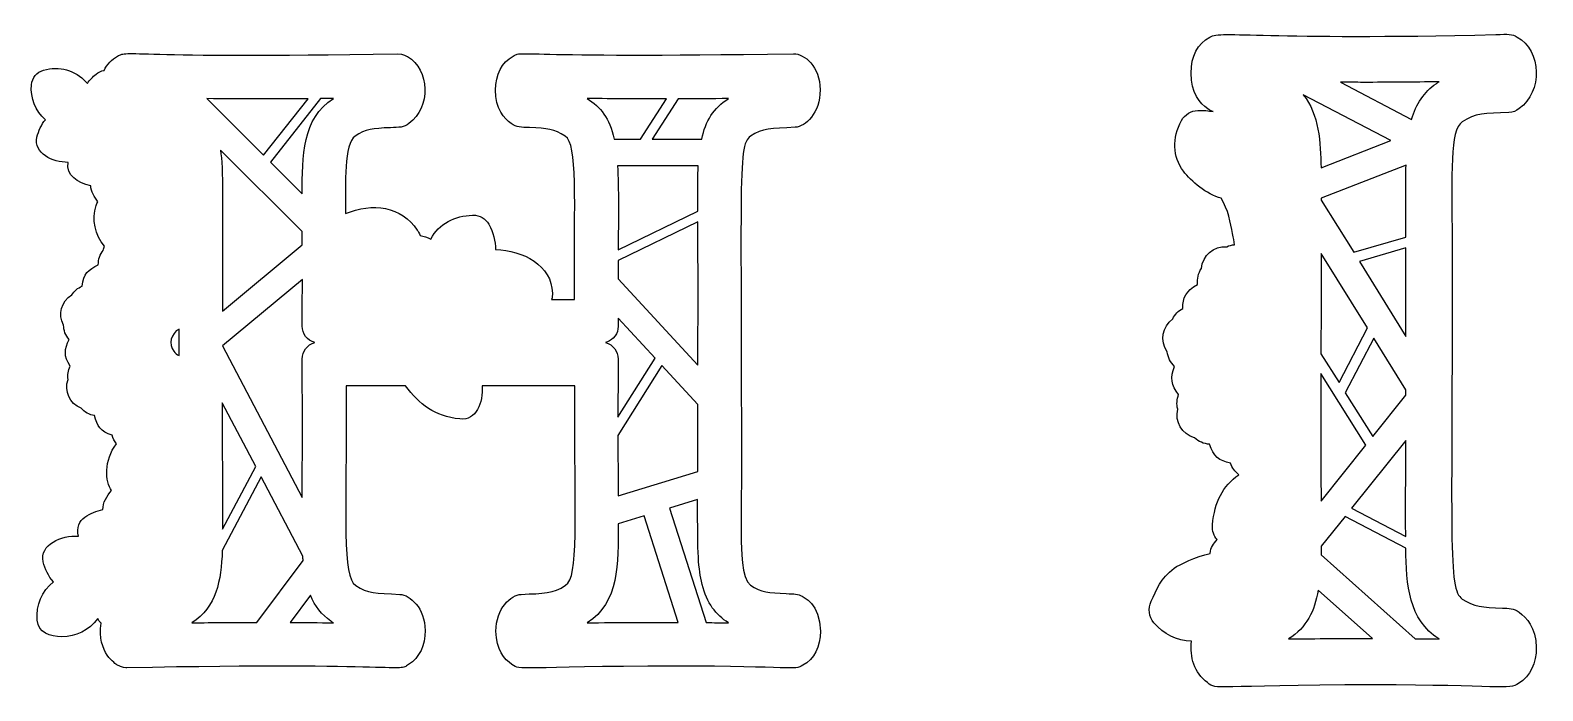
# Model space of a CAD drawing. Header units: millimetres. Extents: x -471 to 1551, y -2688 to 316.
# Drawn here: x 745.7 to 1014.3, y -278.2 to -160.9 of the extents above; entities that cross this region are included whole.
import ezdxf

# ---------------------------------------------------------------- set-up
doc = ezdxf.new("R2010")
doc.units = ezdxf.units.MM
doc.header["$MEASUREMENT"] = 0
doc.layers.add('Layer 1', color=7, linetype='Continuous')

msp = doc.modelspace()

# ---------------------------------------------------------------- linework, layer by layer
at = {"layer": 'Layer 1', "color": 250}
for points, knots in [([(1010.147, -264.2828), (1009.1887, -263.5457), (1008.304, -263.6194), (1007.1798, -263.5641), (1007.1798, -263.5641), (1003.586, -263.3982), (1002.0932, -263.3429), (1000.0475, -261.9423), (1000.0475, -261.9423), (997.4121, -260.1362), (998.352, -251.9166), (998.2414, -198.4155), (998.2414, -198.4155), (998.223, -186.1598), (997.7991, -178.7327), (1000.0475, -177.203), (1000.0475, -177.203), (1002.2775, -175.6734), (1004.102, -175.6734), (1008.3409, -175.5259), (1008.3409, -175.5259), (1009.0043, -175.5075), (1009.6678, -175.2495), (1010.1838, -174.844), (1010.1838, -174.844), (1014.3489, -171.8953), (1014.1461, -164.5419), (1009.7968, -162.1276), (1009.7968, -162.1276), (1008.8937, -161.5563), (1008.2672, -161.63), (1006.0003, -161.6853), (1006.0003, -161.6853), (965.1051, -162.7173), (957.2172, -160.9296), (955.2084, -162.1276), (955.2084, -162.1276), (953.0521, -163.307), (951.8726, -165.5739), (951.8726, -168.5226), (951.8726, -168.5226), (951.8726, -172.0611), (953.476, -173.9225), (954.8582, -174.8624), (954.8582, -174.8624), (955.19, -175.1204), (955.4848, -175.2679), (955.8165, -175.3784), (955.8165, -175.3784), (954.9687, -175.2126), (954.0473, -175.1388), (953.0705, -175.1757), (953.0705, -175.1757), (951.8726, -175.2126), (950.7668, -175.8945), (950.177, -176.945), (950.177, -176.945), (948.4815, -180.078), (948.5921, -183.3585), (950.5088, -185.957), (950.5088, -185.957), (951.9094, -187.8369), (954.637, -190.0484), (957.2171, -190.7672), (957.2171, -190.7672), (958.4704, -192.7944), (958.8942, -195.135), (959.2444, -197.0517), (959.2444, -197.0517), (959.4102, -197.9178), (959.5024, -198.3786), (959.5761, -199.0236), (959.5761, -199.0236), (959.097, -199.0605), (958.6362, -199.1711), (958.2124, -199.3738), (958.2124, -199.3738), (955.8718, -199.2263), (953.9367, -200.9034), (953.6971, -203.2256), (953.6971, -203.2256), (953.1442, -204.0549), (952.923, -205.0685), (953.0336, -206.0637), (953.0336, -206.0637), (950.9511, -207.2432), (950.3798, -208.4596), (950.3982, -210.3394), (950.3982, -210.3394), (949.6242, -210.7632), (948.9976, -211.4083), (948.629, -212.2008), (948.629, -212.2008), (946.7676, -213.583), (946.3253, -216.0894), (947.6338, -218.043), (947.6338, -218.043), (947.7444, -219.0382), (948.2051, -219.9412), (948.9422, -220.6415), (948.9422, -220.6415), (948.1866, -222.5766), (948.2788, -224.0325), (949.661, -225.6175), (949.661, -225.6175), (949.3477, -226.4469), (949.274, -227.3499), (949.4952, -228.1977), (949.4952, -228.1977), (948.9607, -230.483), (950.2508, -232.6577), (952.4808, -233.3027), (952.4808, -233.3027), (953.1996, -233.9847), (954.1395, -234.39), (955.1531, -234.4638), (955.1531, -234.4638), (955.8719, -236.5648), (956.8671, -237.4494), (958.8759, -237.7996), (958.8759, -237.7996), (959.1524, -238.6289), (959.6684, -239.3477), (960.3871, -239.8637), (960.3871, -239.8637), (957.42, -241.9831), (956.093, -244.5633), (955.6692, -248.7836), (955.6692, -248.7836), (955.5586, -249.9078), (955.964, -250.7555), (956.4801, -251.3638), (956.4801, -251.3638), (955.8351, -252.1747), (955.3559, -252.746), (955.2637, -253.8333), (955.2637, -253.8333), (952.7204, -254.4046), (949.827, -255.7869), (948.8687, -256.4872), (948.8687, -256.4872), (946.4544, -258.2379), (945.7172, -260.3574), (944.7773, -262.3478), (944.7773, -262.3478), (944.1875, -263.6194), (944.3718, -265.1123), (945.2749, -266.1811), (945.2749, -266.1811), (946.9704, -268.1715), (949.311, -269.4248), (951.9649, -269.4248), (951.9649, -269.4248), (951.6331, -272.2998), (952.4072, -275.009), (954.7846, -276.7966), (954.7846, -276.7966), (956.7013, -278.2341), (955.061, -277.2021), (984.3457, -277.2021), (984.3457, -277.2021), (1006.5718, -277.2021), (1008.4331, -278.1051), (1010.055, -276.9624), (1010.055, -276.9624), (1012.1375, -275.617), (1013.2617, -273.3503), (1013.2064, -270.5305), (1013.2064, -270.5305), (1013.0957, -267.0288), (1011.4923, -265.2043), (1010.147, -264.2828)], [0, 0, 0, 0, 0.02272727, 0.02272727, 0.02272727, 0.02272727, 0.04545455, 0.04545455, 0.04545455, 0.04545455, 0.06818182, 0.06818182, 0.06818182, 0.06818182, 0.09090909, 0.09090909, 0.09090909, 0.09090909, 0.11363636, 0.11363636, 0.11363636, 0.11363636, 0.13636364, 0.13636364, 0.13636364, 0.13636364, 0.15909091, 0.15909091, 0.15909091, 0.15909091, 0.18181818, 0.18181818, 0.18181818, 0.18181818, 0.20454545, 0.20454545, 0.20454545, 0.20454545, 0.22727273, 0.22727273, 0.22727273, 0.22727273, 0.25, 0.25, 0.25, 0.25, 0.27272727, 0.27272727, 0.27272727, 0.27272727, 0.29545455, 0.29545455, 0.29545455, 0.29545455, 0.31818182, 0.31818182, 0.31818182, 0.31818182, 0.34090909, 0.34090909, 0.34090909, 0.34090909, 0.36363636, 0.36363636, 0.36363636, 0.36363636, 0.38636364, 0.38636364, 0.38636364, 0.38636364, 0.40909091, 0.40909091, 0.40909091, 0.40909091, 0.43181818, 0.43181818, 0.43181818, 0.43181818, 0.45454545, 0.45454545, 0.45454545, 0.45454545, 0.47727273, 0.47727273, 0.47727273, 0.47727273, 0.5, 0.5, 0.5, 0.5, 0.52272727, 0.52272727, 0.52272727, 0.52272727, 0.54545455, 0.54545455, 0.54545455, 0.54545455, 0.56818182, 0.56818182, 0.56818182, 0.56818182, 0.59090909, 0.59090909, 0.59090909, 0.59090909, 0.61363636, 0.61363636, 0.61363636, 0.61363636, 0.63636364, 0.63636364, 0.63636364, 0.63636364, 0.65909091, 0.65909091, 0.65909091, 0.65909091, 0.68181818, 0.68181818, 0.68181818, 0.68181818, 0.70454545, 0.70454545, 0.70454545, 0.70454545, 0.72727273, 0.72727273, 0.72727273, 0.72727273, 0.75, 0.75, 0.75, 0.75, 0.77272727, 0.77272727, 0.77272727, 0.77272727, 0.79545455, 0.79545455, 0.79545455, 0.79545455, 0.81818182, 0.81818182, 0.81818182, 0.81818182, 0.84090909, 0.84090909, 0.84090909, 0.84090909, 0.86363636, 0.86363636, 0.86363636, 0.86363636, 0.88636364, 0.88636364, 0.88636364, 0.88636364, 0.90909091, 0.90909091, 0.90909091, 0.90909091, 0.93181818, 0.93181818, 0.93181818, 0.93181818, 0.95454545, 0.95454545, 0.95454545, 0.95454545, 1, 1, 1, 1]), ([(882.7909, -261.4621), (882.0168, -261.0198), (881.4087, -261.0566), (879.9528, -260.9829), (879.9528, -260.9829), (876.8197, -260.8171), (875.4928, -260.7802), (873.5946, -259.4901), (873.5946, -259.4901), (872.0096, -258.4028), (871.9543, -252.8186), (871.9543, -250.9204), (871.9543, -250.9204), (872.157, -188.5914), (871.1434, -181.4223), (873.5946, -179.7452), (873.5946, -179.7452), (875.7693, -178.2524), (877.2252, -178.4183), (881.5377, -178.1603), (881.5377, -178.1603), (883.3622, -178.0497), (885.9793, -175.6722), (885.9793, -171.5256), (885.9793, -171.5256), (885.9793, -167.3236), (883.1964, -165.0936), (881.2613, -165.0936), (881.2613, -165.0936), (830.414, -165.8677), (833.2706, -164.4117), (831.446, -165.5359), (831.446, -165.5359), (829.4188, -166.6417), (828.313, -168.7796), (828.313, -171.544), (828.313, -171.544), (828.313, -174.8798), (829.8242, -176.6306), (831.1143, -177.5152), (831.1143, -177.5152), (832.0358, -178.2155), (832.8467, -178.1418), (834.3764, -178.2155), (834.3764, -178.2155), (837.4725, -178.3814), (838.7442, -178.4367), (840.6793, -179.7267), (840.6793, -179.7267), (842.9646, -181.2564), (842.2459, -190.4344), (842.3196, -208.7534), (842.3196, -208.7534), (842.3196, -208.7534), (838.2834, -208.7533), (838.2834, -208.7533), (838.2834, -208.7533), (838.3755, -208.3663), (838.4308, -207.924), (838.4124, -207.6476), (838.4124, -207.6476), (838.3387, -202.7084), (833.1968, -199.9808), (828.3129, -199.8703), (828.3129, -199.8703), (828.3314, -198.3775), (827.9259, -196.8478), (827.115, -195.3919), (827.115, -195.3919), (826.5437, -194.3966), (825.4932, -193.7701), (824.3321, -193.7701), (824.3321, -193.7701), (824.3137, -193.7701), (824.2584, -193.7701), (824.24, -193.7701), (824.24, -193.7701), (821.0701, -193.8622), (818.3056, -195.226), (816.7944, -198.0273), (816.7944, -198.0273), (816.2046, -197.7325), (815.5596, -197.5113), (814.9145, -197.3823), (814.9145, -197.3823), (814.7671, -197.0137), (814.4722, -196.5346), (814.4169, -196.4424), (814.4169, -196.4424), (811.6524, -192.1483), (806.3632, -191.4848), (801.6821, -193.4937), (801.6821, -193.4937), (801.6452, -188.1123), (801.4056, -181.0905), (803.3776, -179.7267), (803.3776, -179.7267), (805.239, -178.4551), (806.5106, -178.3814), (809.6253, -178.234), (809.6253, -178.234), (811.2102, -178.1603), (812.0211, -178.234), (812.9241, -177.4968), (812.9241, -177.4968), (816.9049, -174.6771), (816.5548, -167.8213), (812.6845, -165.6097), (812.6845, -165.6097), (812.5924, -165.5729), (811.9104, -165.0568), (810.9337, -165.0937), (810.9337, -165.0937), (762.685, -165.9968), (763.1457, -164.3196), (761.1738, -165.536), (761.1738, -165.536), (760.1233, -166.1258), (759.2939, -166.9736), (758.7779, -168.0793), (758.7779, -168.0793), (758.2434, -168.153), (757.7458, -168.3742), (757.3404, -168.7243), (757.3404, -168.7243), (756.7506, -169.2035), (756.2346, -169.7748), (755.8107, -170.383), (755.8107, -170.383), (755.7186, -170.2724), (755.6264, -170.1619), (755.5343, -170.0697), (755.5343, -170.0697), (753.6729, -168.0609), (750.7979, -167.1763), (747.9965, -168.0056), (747.9965, -168.0056), (746.8171, -168.3558), (745.9877, -169.3694), (745.8771, -170.6042), (745.8771, -170.6042), (745.656, -172.9632), (746.5774, -175.2669), (748.3467, -176.815), (748.3467, -176.815), (747.6279, -177.6996), (747.1119, -178.7501), (746.8539, -179.9112), (746.8539, -179.9112), (746.2089, -182.7862), (749.6184, -184.408), (752.3828, -184.3896), (752.3828, -184.3896), (751.9773, -186.6933), (754.1152, -188.0755), (756.4004, -188.5547), (756.4004, -188.5547), (756.4189, -189.5499), (757.0639, -190.6188), (757.6905, -191.3929), (757.6905, -191.3929), (757.5615, -191.5956), (757.4509, -191.8167), (757.3772, -192.0563), (757.3772, -192.0563), (756.5663, -194.5628), (757.1376, -197.2719), (758.8516, -199.2623), (758.8516, -199.2623), (758.7595, -199.5019), (758.6858, -199.7599), (758.6305, -200.0179), (758.6305, -200.0179), (758.0591, -200.7367), (757.7274, -201.6397), (757.7458, -202.6165), (757.7458, -202.6165), (756.0134, -203.3906), (755.0735, -204.2199), (754.8893, -206.3577), (754.8893, -206.3577), (754.1152, -206.6895), (753.4702, -207.2423), (753.0463, -207.9426), (753.0463, -207.9426), (751.1849, -209.0669), (750.5215, -211.3706), (751.5719, -213.3057), (751.5719, -213.3057), (751.5904, -214.2087), (751.9037, -215.1117), (752.5672, -215.8674), (752.5672, -215.8674), (751.7562, -217.5261), (751.5167, -218.7977), (752.7699, -220.5669), (752.7699, -220.5669), (752.3829, -221.341), (752.2539, -222.1703), (752.3644, -222.9812), (752.3644, -222.9812), (751.6641, -225.0084), (752.6224, -227.2384), (754.6866, -228.0493), (754.6866, -228.0493), (755.2947, -228.7496), (756.1241, -229.2288), (757.0824, -229.3762), (757.0824, -229.3762), (757.5063, -231.1455), (758.1329, -232.2697), (760.2339, -232.841), (760.2339, -232.841), (760.3629, -233.4308), (760.6209, -233.9468), (760.9711, -234.4076), (760.9711, -234.4076), (758.7042, -237.2826), (758.9622, -241.1528), (760.0865, -242.6825), (760.0865, -242.6825), (759.294, -243.5856), (758.4831, -244.8756), (758.5752, -246.0735), (758.5752, -246.0735), (757.4326, -246.2762), (756.3268, -246.7185), (755.35, -247.4004), (755.35, -247.4004), (754.3733, -248.0824), (753.8204, -249.2803), (754.2074, -250.7731), (754.2074, -250.7731), (751.2034, -250.6072), (747.2779, -252.2659), (747.9598, -255.3252), (747.9598, -255.3252), (748.2731, -256.6706), (748.8812, -257.8869), (749.7658, -258.8821), (749.7658, -258.8821), (747.7754, -260.5039), (746.6328, -263.0656), (746.8908, -265.7195), (746.8908, -265.7195), (747.0935, -267.8942), (749.1024, -268.6498), (751.2955, -268.6498), (751.2955, -268.6498), (753.7097, -268.6498), (756.0872, -267.5072), (757.6353, -265.4246), (757.6353, -265.4246), (757.8196, -265.7195), (758.0039, -265.9959), (758.2251, -266.254), (758.2251, -266.254), (757.451, -271.5248), (761.0264, -273.5705), (761.0448, -273.6074), (761.0448, -273.6074), (761.8925, -274.2155), (762.814, -274.1603), (762.8325, -274.1603), (762.8325, -274.1603), (813.0716, -273.2204), (810.8785, -275.0081), (812.8504, -273.589), (812.8504, -273.589), (814.804, -272.3358), (815.8545, -270.1795), (815.8176, -267.5441), (815.8176, -267.5441), (815.7255, -263.5265), (813.1638, -261.2228), (811.3208, -261.1121), (811.3208, -261.1121), (806.953, -260.8541), (805.6261, -261.0015), (803.4698, -259.5272), (803.4698, -259.5272), (801.0186, -257.8317), (801.8848, -248.4141), (801.7742, -224.087), (801.7742, -224.087), (801.7742, -224.087), (812.3345, -224.0868), (812.3345, -224.0868), (812.3345, -224.0868), (814.8409, -227.3857), (817.4395, -229.5052), (821.9917, -229.9659), (821.9917, -229.9659), (824.922, -230.2792), (826.1199, -227.0724), (825.9356, -224.0868), (825.9356, -224.0868), (825.9356, -224.0868), (842.4116, -224.0868), (842.4116, -224.0868), (842.4116, -224.0868), (842.3195, -248.8562), (843.1304, -257.9236), (840.7714, -259.5085), (840.7714, -259.5085), (838.5414, -261.0198), (836.9196, -260.9276), (832.8651, -261.1119), (832.8651, -261.1119), (831.0406, -261.2041), (828.3867, -263.5815), (828.3867, -267.6729), (828.3867, -267.6729), (828.3867, -270.9534), (829.9163, -272.6858), (831.2249, -273.5519), (831.2249, -273.5519), (832.8098, -274.7867), (832.1463, -273.8652), (860.3252, -273.8652), (860.3252, -273.8652), (881.1875, -273.8652), (881.3903, -274.6577), (882.9015, -273.7178), (882.9015, -273.7178), (884.9288, -272.612), (886.0346, -270.4558), (886.0346, -267.636), (886.0346, -267.636), (885.9976, -262.7706), (882.8462, -261.5358), (882.7909, -261.4621)], [0, 0, 0, 0, 0.01190476, 0.01190476, 0.01190476, 0.01190476, 0.02380952, 0.02380952, 0.02380952, 0.02380952, 0.03571429, 0.03571429, 0.03571429, 0.03571429, 0.04761905, 0.04761905, 0.04761905, 0.04761905, 0.05952381, 0.05952381, 0.05952381, 0.05952381, 0.07142857, 0.07142857, 0.07142857, 0.07142857, 0.08333333, 0.08333333, 0.08333333, 0.08333333, 0.0952381, 0.0952381, 0.0952381, 0.0952381, 0.10714286, 0.10714286, 0.10714286, 0.10714286, 0.11904762, 0.11904762, 0.11904762, 0.11904762, 0.13095238, 0.13095238, 0.13095238, 0.13095238, 0.14285714, 0.14285714, 0.14285714, 0.14285714, 0.1547619, 0.1547619, 0.1547619, 0.1547619, 0.16666667, 0.16666667, 0.16666667, 0.16666667, 0.17857143, 0.17857143, 0.17857143, 0.17857143, 0.19047619, 0.19047619, 0.19047619, 0.19047619, 0.20238095, 0.20238095, 0.20238095, 0.20238095, 0.21428571, 0.21428571, 0.21428571, 0.21428571, 0.22619048, 0.22619048, 0.22619048, 0.22619048, 0.23809524, 0.23809524, 0.23809524, 0.23809524, 0.25, 0.25, 0.25, 0.25, 0.26190476, 0.26190476, 0.26190476, 0.26190476, 0.27380952, 0.27380952, 0.27380952, 0.27380952, 0.28571429, 0.28571429, 0.28571429, 0.28571429, 0.29761905, 0.29761905, 0.29761905, 0.29761905, 0.30952381, 0.30952381, 0.30952381, 0.30952381, 0.32142857, 0.32142857, 0.32142857, 0.32142857, 0.33333333, 0.33333333, 0.33333333, 0.33333333, 0.3452381, 0.3452381, 0.3452381, 0.3452381, 0.35714286, 0.35714286, 0.35714286, 0.35714286, 0.36904762, 0.36904762, 0.36904762, 0.36904762, 0.38095238, 0.38095238, 0.38095238, 0.38095238, 0.39285714, 0.39285714, 0.39285714, 0.39285714, 0.4047619, 0.4047619, 0.4047619, 0.4047619, 0.41666667, 0.41666667, 0.41666667, 0.41666667, 0.42857143, 0.42857143, 0.42857143, 0.42857143, 0.44047619, 0.44047619, 0.44047619, 0.44047619, 0.45238095, 0.45238095, 0.45238095, 0.45238095, 0.46428571, 0.46428571, 0.46428571, 0.46428571, 0.47619048, 0.47619048, 0.47619048, 0.47619048, 0.48809524, 0.48809524, 0.48809524, 0.48809524, 0.5, 0.5, 0.5, 0.5, 0.51190476, 0.51190476, 0.51190476, 0.51190476, 0.52380952, 0.52380952, 0.52380952, 0.52380952, 0.53571429, 0.53571429, 0.53571429, 0.53571429, 0.54761905, 0.54761905, 0.54761905, 0.54761905, 0.55952381, 0.55952381, 0.55952381, 0.55952381, 0.57142857, 0.57142857, 0.57142857, 0.57142857, 0.58333333, 0.58333333, 0.58333333, 0.58333333, 0.5952381, 0.5952381, 0.5952381, 0.5952381, 0.60714286, 0.60714286, 0.60714286, 0.60714286, 0.61904762, 0.61904762, 0.61904762, 0.61904762, 0.63095238, 0.63095238, 0.63095238, 0.63095238, 0.64285714, 0.64285714, 0.64285714, 0.64285714, 0.6547619, 0.6547619, 0.6547619, 0.6547619, 0.66666667, 0.66666667, 0.66666667, 0.66666667, 0.67857143, 0.67857143, 0.67857143, 0.67857143, 0.69047619, 0.69047619, 0.69047619, 0.69047619, 0.70238095, 0.70238095, 0.70238095, 0.70238095, 0.71428571, 0.71428571, 0.71428571, 0.71428571, 0.72619048, 0.72619048, 0.72619048, 0.72619048, 0.73809524, 0.73809524, 0.73809524, 0.73809524, 0.75, 0.75, 0.75, 0.75, 0.76190476, 0.76190476, 0.76190476, 0.76190476, 0.77380952, 0.77380952, 0.77380952, 0.77380952, 0.78571429, 0.78571429, 0.78571429, 0.78571429, 0.79761905, 0.79761905, 0.79761905, 0.79761905, 0.80952381, 0.80952381, 0.80952381, 0.80952381, 0.82142857, 0.82142857, 0.82142857, 0.82142857, 0.83333333, 0.83333333, 0.83333333, 0.83333333, 0.8452381, 0.8452381, 0.8452381, 0.8452381, 0.85714286, 0.85714286, 0.85714286, 0.85714286, 0.86904762, 0.86904762, 0.86904762, 0.86904762, 0.88095238, 0.88095238, 0.88095238, 0.88095238, 0.89285714, 0.89285714, 0.89285714, 0.89285714, 0.9047619, 0.9047619, 0.9047619, 0.9047619, 0.91666667, 0.91666667, 0.91666667, 0.91666667, 0.92857143, 0.92857143, 0.92857143, 0.92857143, 0.94047619, 0.94047619, 0.94047619, 0.94047619, 0.95238095, 0.95238095, 0.95238095, 0.95238095, 0.96428571, 0.96428571, 0.96428571, 0.96428571, 0.97619048, 0.97619048, 0.97619048, 0.97619048, 1, 1, 1, 1]), ([(982.5026, -170.1813), (986.9257, -170.1813), (991.3672, -170.1445), (995.9193, -170.0892), (995.9193, -170.0892), (995.7535, -170.1998), (995.5876, -170.3103), (995.4033, -170.4209), (995.4033, -170.4209), (993.3023, -171.8585), (991.8464, -173.9962), (991.0539, -176.7607), (991.0539, -176.7607), (991.0539, -176.7607), (978.4481, -170.1629), (978.4481, -170.1629), (978.4481, -170.1629), (979.7934, -170.1629), (981.1572, -170.1813), (982.5026, -170.1813)], [0, 0, 0, 0, 0.16666667, 0.16666667, 0.16666667, 0.16666667, 0.33333333, 0.33333333, 0.33333333, 0.33333333, 0.5, 0.5, 0.5, 0.5, 0.66666667, 0.66666667, 0.66666667, 0.66666667, 1, 1, 1, 1]), ([(795.0106, -173.0921), (795.0106, -173.0921), (787.0859, -183.1178), (787.0859, -183.1178), (787.0859, -183.1178), (787.0859, -183.1178), (777.0417, -173.0736), (777.0417, -173.0736), (777.0417, -173.0736), (783.3078, -173.1473), (789.0763, -173.1473), (795.0106, -173.0921)], [0, 0, 0, 0, 0.25, 0.25, 0.25, 0.25, 0.5, 0.5, 0.5, 0.5, 1, 1, 1, 1]), ([(793.9602, -189.992), (793.9602, -189.992), (788.3207, -184.3525), (788.3207, -184.3525), (788.3207, -184.3525), (788.3207, -184.3525), (797.2406, -173.0552), (797.2406, -173.0552), (797.2406, -173.0552), (797.9962, -173.0552), (798.7518, -173.0367), (799.5074, -173.0367), (799.5074, -173.0367), (793.9602, -176.6121), (793.9786, -183.3021), (793.9602, -189.992)], [0, 0, 0, 0, 0.2, 0.2, 0.2, 0.2, 0.4, 0.4, 0.4, 0.4, 0.6, 0.6, 0.6, 0.6, 1, 1, 1, 1]), ([(858.6665, -173.1289), (858.6665, -173.1289), (854.0591, -180.2427), (854.0591, -180.2427), (854.0591, -180.2427), (854.0591, -180.2427), (849.378, -180.2427), (849.378, -180.2427), (849.378, -180.2427), (848.5487, -176.5016), (846.9821, -174.548), (844.5863, -173.0368), (844.5863, -173.0368), (849.3412, -173.1105), (854.0039, -173.1289), (858.6665, -173.1289)], [0, 0, 0, 0, 0.2, 0.2, 0.2, 0.2, 0.4, 0.4, 0.4, 0.4, 0.6, 0.6, 0.6, 0.6, 1, 1, 1, 1]), ([(864.9326, -180.2427), (864.9326, -180.2427), (856.1233, -180.2427), (856.1233, -180.2427), (856.1233, -180.2427), (856.1233, -180.2427), (860.7307, -173.1289), (860.7307, -173.1289), (860.7307, -173.1289), (863.6794, -173.1105), (866.665, -173.0921), (869.7059, -173.0552), (869.7059, -173.0552), (867.0336, -174.7507), (865.633, -177.0729), (864.9326, -180.2427)], [0, 0, 0, 0, 0.2, 0.2, 0.2, 0.2, 0.4, 0.4, 0.4, 0.4, 0.6, 0.6, 0.6, 0.6, 1, 1, 1, 1]), ([(987.3864, -180.5204), (987.3864, -180.5204), (974.9649, -185.3673), (974.9649, -185.3673), (974.9649, -185.3673), (974.8727, -180.9074), (974.6147, -175.8392), (971.795, -172.3745), (971.795, -172.3745), (971.795, -172.3745), (987.3864, -180.5204), (987.3864, -180.5204)], [0, 0, 0, 0, 0.25, 0.25, 0.25, 0.25, 0.5, 0.5, 0.5, 0.5, 1, 1, 1, 1]), ([(779.7877, -210.799), (779.8431, -190.9135), (779.9536, -185.6795), (779.456, -182.1963), (779.456, -182.1963), (779.456, -182.1963), (793.9601, -196.7004), (793.9601, -196.7004), (793.9601, -196.7004), (793.9601, -197.4376), (793.9601, -198.23), (793.9785, -199.0594), (793.9785, -199.0594), (793.9785, -199.0594), (779.7877, -210.799), (779.7877, -210.799)], [0, 0, 0, 0, 0.2, 0.2, 0.2, 0.2, 0.4, 0.4, 0.4, 0.4, 0.6, 0.6, 0.6, 0.6, 1, 1, 1, 1]), ([(864.2507, -193.0329), (864.2507, -193.0329), (850.0968, -199.9072), (850.0968, -199.9072), (850.0968, -199.9072), (850.1336, -194.5995), (850.2258, -188.9047), (849.9678, -184.9792), (849.9678, -184.9792), (849.9678, -184.9792), (864.3244, -184.9792), (864.3244, -184.9792), (864.3244, -184.9792), (864.2139, -186.988), (864.2323, -187.9647), (864.2507, -193.0329)], [0, 0, 0, 0, 0.2, 0.2, 0.2, 0.2, 0.4, 0.4, 0.4, 0.4, 0.6, 0.6, 0.6, 0.6, 1, 1, 1, 1]), ([(990.0219, -197.6598), (990.0219, -197.6598), (980.7702, -200.3506), (980.7702, -200.3506), (980.7702, -200.3506), (980.7702, -200.3506), (975.0017, -191.0805), (975.0017, -191.0805), (975.0017, -191.0805), (975.0017, -190.9699), (975.0017, -190.8593), (975.0017, -190.7487), (975.0017, -190.7487), (975.0017, -190.7487), (990.0587, -184.8881), (990.0587, -184.8881), (990.0587, -184.8881), (990.0034, -187.5789), (990.0219, -191.5228), (990.0219, -197.6598)], [0, 0, 0, 0, 0.16666667, 0.16666667, 0.16666667, 0.16666667, 0.33333333, 0.33333333, 0.33333333, 0.33333333, 0.5, 0.5, 0.5, 0.5, 0.66666667, 0.66666667, 0.66666667, 0.66666667, 1, 1, 1, 1]), ([(864.2691, -220.4193), (864.2691, -220.4193), (850.0783, -205.1043), (850.0783, -205.1043), (850.0783, -205.1043), (850.0783, -203.9801), (850.0968, -202.8928), (850.0968, -201.8423), (850.0968, -201.8423), (850.0968, -201.8423), (864.2692, -194.9496), (864.2692, -194.9496), (864.2692, -194.9496), (864.2876, -203.7958), (864.2876, -212.2181), (864.2691, -220.4193)], [0, 0, 0, 0, 0.2, 0.2, 0.2, 0.2, 0.4, 0.4, 0.4, 0.4, 0.6, 0.6, 0.6, 0.6, 1, 1, 1, 1]), ([(983.2029, -213.7858), (983.2029, -213.7858), (978.1532, -223.5166), (978.1532, -223.5166), (978.1532, -223.5166), (978.1532, -223.5166), (974.9464, -218.4116), (974.9464, -218.4116), (974.9464, -218.4116), (974.9649, -211.4821), (974.9649, -206.5614), (974.9832, -200.5717), (974.9832, -200.5717), (974.9832, -200.5717), (983.2029, -213.7858), (983.2029, -213.7858)], [0, 0, 0, 0, 0.2, 0.2, 0.2, 0.2, 0.4, 0.4, 0.4, 0.4, 0.6, 0.6, 0.6, 0.6, 1, 1, 1, 1]), ([(990.0402, -215.2969), (990.0402, -215.2969), (981.7654, -201.9908), (981.7654, -201.9908), (981.7654, -201.9908), (981.7654, -201.9908), (990.0218, -199.5949), (990.0218, -199.5949), (990.0218, -199.5949), (990.0402, -203.8706), (990.0402, -208.9572), (990.0402, -215.2969)], [0, 0, 0, 0, 0.25, 0.25, 0.25, 0.25, 0.5, 0.5, 0.5, 0.5, 1, 1, 1, 1]), ([(796.227, -216.4017), (794.8448, -216.7518), (793.9418, -217.9866), (793.9602, -219.332), (793.9602, -219.332), (794.0338, -229.5052), (793.997, -235.9371), (793.9602, -243.9356), (793.9602, -243.9356), (793.9602, -243.9356), (779.7877, -216.9731), (779.7877, -216.9731), (779.7877, -216.9731), (779.7877, -216.9731), (779.7877, -216.9546), (779.7877, -216.9546), (779.7877, -216.9546), (779.7877, -216.9546), (793.997, -205.1965), (793.997, -205.1965), (793.997, -205.1965), (793.997, -207.9794), (793.9785, -210.7254), (793.9602, -213.4899), (793.9602, -213.4899), (793.9602, -214.8167), (794.8448, -216.0515), (796.227, -216.4017)], [0, 0, 0, 0, 0.125, 0.125, 0.125, 0.125, 0.25, 0.25, 0.25, 0.25, 0.375, 0.375, 0.375, 0.375, 0.5, 0.5, 0.5, 0.5, 0.625, 0.625, 0.625, 0.625, 0.75, 0.75, 0.75, 0.75, 1, 1, 1, 1]), ([(847.8299, -216.4017), (848.3644, -216.2727), (848.8435, -215.9962), (849.2305, -215.6092), (849.2305, -215.6092), (850.2626, -214.5771), (850.0967, -213.4714), (850.0967, -212.0707), (850.0967, -212.0707), (850.0967, -212.0707), (856.6577, -219.1477), (856.6577, -219.1477), (856.6577, -219.1477), (856.6577, -219.1477), (850.0599, -229.6526), (850.0599, -229.6526), (850.0599, -229.6526), (850.0599, -226.5933), (850.0783, -223.1654), (850.0967, -219.332), (850.0967, -219.332), (850.0968, -217.9866), (849.2122, -216.7518), (847.8299, -216.4017)], [0, 0, 0, 0, 0.14285714, 0.14285714, 0.14285714, 0.14285714, 0.28571429, 0.28571429, 0.28571429, 0.28571429, 0.42857143, 0.42857143, 0.42857143, 0.42857143, 0.57142857, 0.57142857, 0.57142857, 0.57142857, 0.71428571, 0.71428571, 0.71428571, 0.71428571, 1, 1, 1, 1]), ([(772.0842, -218.7053), (771.7341, -218.521), (771.4208, -218.263), (771.1628, -217.9497), (771.1628, -217.9497), (770.1675, -216.6781), (770.6467, -214.7614), (772.0842, -214.0058), (772.0842, -214.0058), (772.0842, -214.0058), (772.0842, -218.7053), (772.0842, -218.7053)], [0, 0, 0, 0, 0.25, 0.25, 0.25, 0.25, 0.5, 0.5, 0.5, 0.5, 1, 1, 1, 1]), ([(984.1428, -233.1), (984.1428, -233.1), (979.2774, -225.3227), (979.2774, -225.3227), (979.2774, -225.3227), (979.2774, -225.3227), (984.3271, -215.5919), (984.3271, -215.5919), (984.3271, -215.5919), (984.3271, -215.5919), (990.0403, -224.7882), (990.0403, -224.7882), (990.0403, -224.7882), (990.0403, -224.7882), (990.0403, -225.7465), (990.0403, -225.7465), (990.0403, -225.7465), (990.0403, -225.7465), (984.1428, -233.1), (984.1428, -233.1)], [0, 0, 0, 0, 0.16666667, 0.16666667, 0.16666667, 0.16666667, 0.33333333, 0.33333333, 0.33333333, 0.33333333, 0.5, 0.5, 0.5, 0.5, 0.66666667, 0.66666667, 0.66666667, 0.66666667, 1, 1, 1, 1]), ([(857.8741, -220.4746), (857.8741, -220.4746), (864.2691, -227.3672), (864.2691, -227.3672), (864.2691, -227.3672), (864.2691, -230.7399), (864.2507, -233.707), (864.2507, -236.3241), (864.2507, -236.3241), (864.2507, -236.3241), (864.2322, -239.2912), (864.2322, -239.2912), (864.2322, -239.2912), (864.2322, -239.2912), (850.0967, -243.6407), (850.0967, -243.6407), (850.0967, -243.6407), (850.0782, -240.5445), (850.0599, -237.1903), (850.0599, -232.9146), (850.0599, -232.9146), (850.0599, -232.9146), (857.8741, -220.4746), (857.8741, -220.4746)], [0, 0, 0, 0, 0.14285714, 0.14285714, 0.14285714, 0.14285714, 0.28571429, 0.28571429, 0.28571429, 0.28571429, 0.42857143, 0.42857143, 0.42857143, 0.42857143, 0.57142857, 0.57142857, 0.57142857, 0.57142857, 0.71428571, 0.71428571, 0.71428571, 0.71428571, 1, 1, 1, 1]), ([(974.9465, -221.8764), (974.9465, -221.8764), (982.9265, -234.6297), (982.9265, -234.6297), (982.9265, -234.6297), (982.9265, -234.6297), (974.9649, -244.5632), (974.9649, -244.5632), (974.9649, -244.5632), (974.928, -235.8275), (974.928, -228.3267), (974.9465, -221.8764)], [0, 0, 0, 0, 0.25, 0.25, 0.25, 0.25, 0.5, 0.5, 0.5, 0.5, 1, 1, 1, 1]), ([(779.8062, -249.5565), (779.7877, -241.724), (779.7694, -234.3337), (779.7694, -227.1277), (779.7694, -227.1277), (779.7694, -227.1277), (785.7037, -238.4066), (785.7037, -238.4066), (785.7037, -238.4066), (785.7037, -238.4066), (779.8062, -249.5565), (779.8062, -249.5565)], [0, 0, 0, 0, 0.25, 0.25, 0.25, 0.25, 0.5, 0.5, 0.5, 0.5, 1, 1, 1, 1]), ([(990.0219, -233.8187), (990.0034, -241.1905), (989.9665, -246.9037), (990.0034, -250.8108), (990.0034, -250.8108), (990.0034, -250.8108), (980.4016, -245.8164), (980.4016, -245.8164), (980.4016, -245.8164), (980.4016, -245.8164), (990.0219, -233.8187), (990.0219, -233.8187)], [0, 0, 0, 0, 0.25, 0.25, 0.25, 0.25, 0.5, 0.5, 0.5, 0.5, 1, 1, 1, 1]), ([(785.9249, -266.0879), (782.1099, -266.0879), (778.2766, -266.1247), (774.3511, -266.18), (774.3511, -266.18), (778.7742, -263.3419), (779.5483, -258.7345), (779.7694, -253.353), (779.7694, -253.353), (779.7694, -253.353), (786.6806, -240.268), (786.6806, -240.268), (786.6806, -240.268), (786.6806, -240.268), (794.0708, -254.3298), (794.0708, -254.3298), (794.0708, -254.3298), (794.0893, -254.6063), (794.1077, -254.8643), (794.1261, -255.1223), (794.1261, -255.1223), (794.1261, -255.1223), (785.9249, -266.0879), (785.9249, -266.0879)], [0, 0, 0, 0, 0.14285714, 0.14285714, 0.14285714, 0.14285714, 0.28571429, 0.28571429, 0.28571429, 0.28571429, 0.42857143, 0.42857143, 0.42857143, 0.42857143, 0.57142857, 0.57142857, 0.57142857, 0.57142857, 0.71428571, 0.71428571, 0.71428571, 0.71428571, 1, 1, 1, 1]), ([(865.7251, -266.1247), (865.7251, -266.1247), (859.2195, -245.7784), (859.2195, -245.7784), (859.2195, -245.7784), (859.2195, -245.7784), (864.2139, -244.2488), (864.2139, -244.2488), (864.2139, -244.2488), (864.1954, -254.4773), (864.3245, -256.3571), (865.0248, -259.3427), (865.0248, -259.3427), (865.8173, -262.7153), (867.4575, -264.7426), (869.7059, -266.18), (869.7059, -266.18), (868.379, -266.1617), (867.052, -266.1432), (865.7251, -266.1247)], [0, 0, 0, 0, 0.16666667, 0.16666667, 0.16666667, 0.16666667, 0.33333333, 0.33333333, 0.33333333, 0.33333333, 0.5, 0.5, 0.5, 0.5, 0.66666667, 0.66666667, 0.66666667, 0.66666667, 1, 1, 1, 1]), ([(844.5863, -266.18), (850.281, -262.5863), (850.0967, -255.6383), (850.1152, -248.5798), (850.1152, -248.5798), (850.1152, -248.5798), (854.7041, -247.1791), (854.7041, -247.1791), (854.7041, -247.1791), (854.7041, -247.1791), (860.749, -266.1064), (860.749, -266.1064), (860.749, -266.1064), (855.386, -266.0695), (850.0599, -266.1064), (844.5863, -266.18)], [0, 0, 0, 0, 0.2, 0.2, 0.2, 0.2, 0.4, 0.4, 0.4, 0.4, 0.6, 0.6, 0.6, 0.6, 1, 1, 1, 1]), ([(991.6805, -269.0008), (991.6805, -269.0008), (974.9649, -254.0912), (974.9649, -254.0912), (974.9649, -254.0912), (974.9833, -253.2251), (974.9833, -252.58), (974.9833, -252.5616), (974.9833, -252.5616), (974.9833, -252.5616), (979.2221, -247.2907), (979.2221, -247.2907), (979.2221, -247.2907), (979.2221, -247.2907), (990.0219, -252.9118), (990.0219, -252.9118), (990.0219, -252.9118), (990.114, -259.4911), (990.5379, -265.5913), (995.9193, -269.0561), (995.9193, -269.0561), (994.5003, -269.0192), (993.0996, -269.0008), (991.6805, -269.0008)], [0, 0, 0, 0, 0.14285714, 0.14285714, 0.14285714, 0.14285714, 0.28571429, 0.28571429, 0.28571429, 0.28571429, 0.42857143, 0.42857143, 0.42857143, 0.42857143, 0.57142857, 0.57142857, 0.57142857, 0.57142857, 0.71428571, 0.71428571, 0.71428571, 0.71428571, 1, 1, 1, 1]), ([(969.178, -269.0377), (972.44, -266.9552), (973.8038, -264.117), (974.4488, -260.3573), (974.4488, -260.3573), (974.4488, -260.3573), (984.0875, -268.9639), (984.0875, -268.9639), (984.0875, -268.9639), (979.1668, -268.9455), (974.1908, -268.9824), (969.178, -269.0377)], [0, 0, 0, 0, 0.25, 0.25, 0.25, 0.25, 0.5, 0.5, 0.5, 0.5, 1, 1, 1, 1]), ([(791.8223, -266.1064), (791.8223, -266.1064), (795.4345, -261.2778), (795.4345, -261.2778), (795.4345, -261.2778), (796.2269, -263.2313), (797.4433, -264.761), (799.0467, -265.8667), (799.0467, -265.8667), (799.2125, -265.9773), (799.36, -266.0879), (799.5258, -266.18), (799.5258, -266.18), (796.9089, -266.1432), (794.3656, -266.1064), (791.8223, -266.1064)], [0, 0, 0, 0, 0.2, 0.2, 0.2, 0.2, 0.4, 0.4, 0.4, 0.4, 0.6, 0.6, 0.6, 0.6, 1, 1, 1, 1])]:
    msp.add_open_spline(points, degree=3, knots=knots, dxfattribs=at)

doc.saveas('drawing.dxf')
